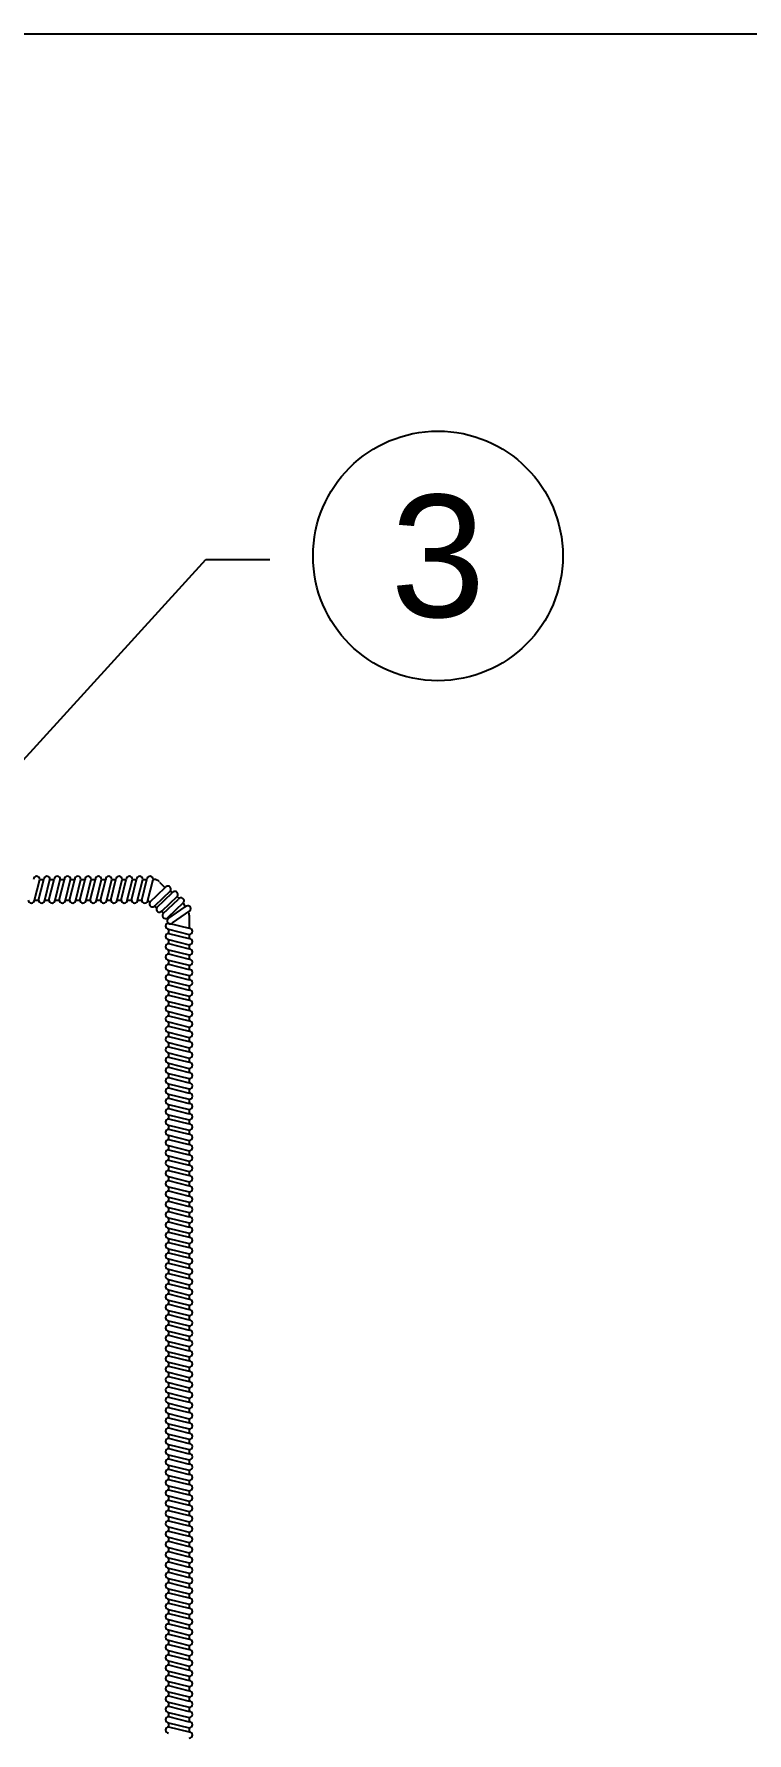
# Model space of a CAD drawing. Header units: millimetres. Extents: x 70 to 2494, y 28 to 562.
# Drawn here: x 1130 to 1153.3, y 213.1 to 268.7 of the extents above; entities that cross this region are included whole.
import ezdxf
from ezdxf import colors
from ezdxf.entities.mleader import LeaderData, LeaderLine
from ezdxf.enums import TextEntityAlignment as Align
from ezdxf.math import Vec2, Vec3

# ---------------------------------------------------------------- set-up
doc = ezdxf.new("R2010")
doc.units = ezdxf.units.MM
doc.layers.add('AUTO LINE', color=4, linetype='Continuous')
doc.styles.get("Standard").update_dxf_attribs({"font": ''})
doc.styles.get('Standard').set_extended_font_data('Arial')

msp = doc.modelspace()

# ---------------------------------------------------------------- linework, layer by layer
at = {"color": 7}
for p, q in [((1130.012, 240.371), (1130.181, 241.046)), ((1130.147, 240.371), (1130.316, 241.046)), ((1130.181, 241.046), (1130.316, 241.046)), ((1130.35, 240.371), (1130.519, 241.046)), ((1130.484, 240.371), (1130.653, 241.046)), ((1130.519, 241.046), (1130.654, 241.046)), ((1130.687, 240.371), (1130.856, 241.046)), ((1130.822, 240.371), (1130.991, 241.046)), ((1130.856, 241.046), (1130.991, 241.046)), ((1131.024, 240.371), (1131.193, 241.046)), ((1131.159, 240.371), (1131.328, 241.046)), ((1131.193, 241.046), (1131.328, 241.046)), ((1131.362, 240.371), (1131.531, 241.046)), ((1131.497, 240.371), (1131.666, 241.046)), ((1131.531, 241.046), (1131.666, 241.046)), ((1131.699, 240.371), (1131.868, 241.046)), ((1131.834, 240.371), (1132.003, 241.046)), ((1131.868, 241.046), (1132.003, 241.046)), ((1132.037, 240.371), (1132.206, 241.046)), ((1132.172, 240.371), (1132.341, 241.046)), ((1132.206, 241.046), (1132.341, 241.046)), ((1132.374, 240.371), (1132.543, 241.046)), ((1132.509, 240.371), (1132.678, 241.046)), ((1132.543, 241.046), (1132.678, 241.046)), ((1132.712, 240.371), (1132.881, 241.046)), ((1132.847, 240.371), (1133.016, 241.046)), ((1132.881, 241.046), (1133.016, 241.046)), ((1133.049, 240.371), (1133.218, 241.046)), ((1133.184, 240.371), (1133.353, 241.046)), ((1133.218, 241.046), (1133.353, 241.046)), ((1133.387, 240.371), (1133.556, 241.046)), ((1133.522, 240.371), (1133.691, 241.046)), ((1133.556, 241.046), (1133.691, 241.046)), ((1133.724, 240.371), (1133.893, 241.046)), ((1133.893, 241.046), (1133.912, 241.046)), ((1130.012, 240.371), (1130.147, 240.371)), ((1130.35, 240.371), (1130.485, 240.371)), ((1130.687, 240.371), (1130.822, 240.371)), ((1131.024, 240.371), (1131.159, 240.371)), ((1131.362, 240.371), (1131.497, 240.371)), ((1131.699, 240.371), (1131.834, 240.371)), ((1132.037, 240.371), (1132.172, 240.371)), ((1132.374, 240.371), (1132.509, 240.371)), ((1132.712, 240.371), (1132.847, 240.371)), ((1133.049, 240.371), (1133.184, 240.371)), ((1133.387, 240.371), (1133.522, 240.371)), ((1133.785, 240.3), (1134.29, 240.778)), ((1133.956, 240.191), (1134.461, 240.67)), ((1134.016, 240.127), (1134.521, 240.606)), ((1134.187, 240.018), (1134.692, 240.497)), ((1134.217, 239.917), (1134.722, 240.396)), ((1134.375, 239.755), (1134.948, 240.15)), ((1134.387, 239.809), (1134.892, 240.287)), ((1134.527, 239.621), (1135.1, 240.016)), ((1135.077, 239.878), (1135.077, 239.448)), ((1134.402, 239.617), (1135.077, 239.448)), ((1134.402, 239.415), (1135.077, 239.246)), ((1134.402, 239.415), (1134.402, 239.28)), ((1134.402, 239.28), (1135.077, 239.111)), ((1134.402, 239.077), (1135.077, 238.908)), ((1134.402, 239.077), (1134.402, 238.942)), ((1134.402, 238.942), (1135.077, 238.773)), ((1134.402, 238.74), (1135.077, 238.571)), ((1134.402, 238.74), (1134.402, 238.605)), ((1135.077, 239.246), (1135.077, 239.111)), ((1135.077, 238.908), (1135.077, 238.773)), ((1134.402, 238.605), (1135.077, 238.436)), ((1134.402, 238.402), (1135.077, 238.233)), ((1134.402, 238.402), (1134.402, 238.267)), ((1134.402, 238.267), (1135.077, 238.098)), ((1135.077, 238.571), (1135.077, 238.436)), ((1135.077, 238.233), (1135.077, 238.098)), ((1134.402, 238.065), (1135.077, 237.896)), ((1134.402, 238.065), (1134.402, 237.93)), ((1134.402, 237.93), (1135.077, 237.761)), ((1134.402, 237.728), (1135.077, 237.559)), ((1134.402, 237.728), (1134.402, 237.593)), ((1134.402, 237.593), (1135.077, 237.424)), ((1135.077, 237.896), (1135.077, 237.761)), ((1134.402, 237.39), (1135.077, 237.221)), ((1134.402, 237.39), (1134.402, 237.255)), ((1134.402, 237.255), (1135.077, 237.086)), ((1134.402, 237.053), (1135.077, 236.884)), ((1134.402, 237.053), (1134.402, 236.918)), ((1135.077, 237.559), (1135.077, 237.424)), ((1135.077, 237.221), (1135.077, 237.086)), ((1134.402, 236.918), (1135.077, 236.749)), ((1134.402, 236.715), (1135.077, 236.546)), ((1134.402, 236.715), (1134.402, 236.58)), ((1134.402, 236.58), (1135.077, 236.411)), ((1135.077, 236.884), (1135.077, 236.749)), ((1135.077, 236.546), (1135.077, 236.411)), ((1134.402, 236.378), (1135.077, 236.209)), ((1134.402, 236.378), (1134.402, 236.243)), ((1134.402, 236.243), (1135.077, 236.074)), ((1134.402, 236.04), (1134.402, 235.905)), ((1134.402, 236.04), (1135.077, 235.871)), ((1135.077, 236.209), (1135.077, 236.074)), ((1134.402, 235.905), (1135.077, 235.736)), ((1134.402, 235.703), (1134.402, 235.568)), ((1134.402, 235.703), (1135.077, 235.534)), ((1134.402, 235.568), (1135.077, 235.399)), ((1134.402, 235.365), (1134.402, 235.23)), ((1134.402, 235.365), (1135.077, 235.196)), ((1135.077, 235.871), (1135.077, 235.736)), ((1135.077, 235.534), (1135.077, 235.399)), ((1134.402, 235.23), (1135.077, 235.061)), ((1134.402, 235.028), (1134.402, 234.893)), ((1134.402, 235.028), (1135.077, 234.859)), ((1134.402, 234.893), (1135.077, 234.724)), ((1135.077, 235.196), (1135.077, 235.061)), ((1135.077, 234.859), (1135.077, 234.724)), ((1134.402, 234.69), (1134.402, 234.555)), ((1134.402, 234.69), (1135.077, 234.521)), ((1134.402, 234.555), (1135.077, 234.386)), ((1134.402, 234.353), (1134.402, 234.218)), ((1134.402, 234.353), (1135.077, 234.184)), ((1135.077, 234.521), (1135.077, 234.386)), ((1134.402, 234.218), (1135.077, 234.049)), ((1134.402, 234.015), (1135.077, 233.846)), ((1134.402, 234.015), (1134.402, 233.88)), ((1134.402, 233.881), (1135.077, 233.712)), ((1135.077, 234.184), (1135.077, 234.049)), ((1135.077, 233.846), (1135.077, 233.711)), ((1134.402, 233.678), (1135.077, 233.509)), ((1134.402, 233.678), (1134.402, 233.543)), ((1134.402, 233.543), (1135.077, 233.374)), ((1134.402, 233.341), (1135.077, 233.172)), ((1134.402, 233.341), (1134.402, 233.206)), ((1134.402, 233.206), (1135.077, 233.037)), ((1135.077, 233.509), (1135.077, 233.374)), ((1135.077, 233.172), (1135.077, 233.037)), ((1134.402, 233.003), (1135.077, 232.834)), ((1134.402, 233.003), (1134.402, 232.868)), ((1134.402, 232.868), (1135.077, 232.699)), ((1134.402, 232.666), (1135.077, 232.497)), ((1134.402, 232.666), (1134.402, 232.531)), ((1135.077, 232.834), (1135.077, 232.699)), ((1134.402, 232.531), (1135.077, 232.362)), ((1134.402, 232.328), (1135.077, 232.159)), ((1134.402, 232.328), (1134.402, 232.193)), ((1134.402, 232.193), (1135.077, 232.024)), ((1135.077, 232.497), (1135.077, 232.362)), ((1135.077, 232.159), (1135.077, 232.024)), ((1134.402, 231.991), (1135.077, 231.822)), ((1134.402, 231.991), (1134.402, 231.856)), ((1134.402, 231.856), (1135.077, 231.687)), ((1134.402, 231.653), (1135.077, 231.484)), ((1134.402, 231.653), (1134.402, 231.518)), ((1134.402, 231.518), (1135.077, 231.349)), ((1135.077, 231.822), (1135.077, 231.687)), ((1135.077, 231.484), (1135.077, 231.349)), ((1134.402, 231.316), (1135.077, 231.147)), ((1134.402, 231.316), (1134.402, 231.181)), ((1134.402, 231.181), (1135.077, 231.012)), ((1134.402, 230.978), (1135.077, 230.81)), ((1134.402, 230.978), (1134.402, 230.843)), ((1135.077, 231.147), (1135.077, 231.012)), ((1134.402, 230.843), (1135.077, 230.675)), ((1134.402, 230.641), (1135.077, 230.472)), ((1134.402, 230.641), (1134.402, 230.506)), ((1134.402, 230.506), (1135.077, 230.337)), ((1135.077, 230.81), (1135.077, 230.675)), ((1135.077, 230.472), (1135.077, 230.337)), ((1134.402, 230.303), (1135.077, 230.135)), ((1134.402, 230.303), (1134.402, 230.168)), ((1134.402, 230.168), (1135.077, 230)), ((1134.402, 229.966), (1135.077, 229.797)), ((1134.402, 229.966), (1134.402, 229.831)), ((1134.402, 229.831), (1135.077, 229.662)), ((1135.077, 230.135), (1135.077, 230)), ((1135.077, 229.797), (1135.077, 229.662)), ((1134.402, 229.628), (1135.077, 229.46)), ((1134.402, 229.628), (1134.402, 229.493)), ((1134.402, 229.493), (1135.077, 229.325)), ((1134.402, 229.291), (1135.077, 229.122)), ((1134.402, 229.291), (1134.402, 229.156)), ((1135.077, 229.46), (1135.077, 229.325)), ((1134.402, 229.156), (1135.077, 228.987)), ((1134.402, 228.953), (1135.077, 228.785)), ((1134.402, 228.953), (1134.402, 228.818)), ((1134.402, 228.818), (1135.077, 228.65)), ((1135.077, 229.122), (1135.077, 228.987)), ((1135.077, 228.785), (1135.077, 228.65)), ((1134.402, 228.616), (1135.077, 228.447)), ((1134.402, 228.616), (1134.402, 228.481)), ((1134.402, 228.481), (1135.077, 228.313)), ((1134.402, 228.279), (1135.077, 228.11)), ((1134.402, 228.278), (1134.402, 228.143)), ((1134.402, 228.144), (1135.077, 227.975)), ((1135.077, 228.447), (1135.077, 228.312)), ((1134.402, 227.941), (1135.077, 227.773)), ((1134.402, 227.941), (1134.402, 227.806)), ((1134.402, 227.806), (1135.077, 227.638)), ((1134.402, 227.604), (1135.077, 227.435)), ((1134.402, 227.603), (1134.402, 227.468)), ((1135.077, 228.11), (1135.077, 227.975)), ((1135.077, 227.772), (1135.077, 227.637)), ((1134.402, 227.469), (1135.077, 227.3)), ((1134.402, 227.266), (1135.077, 227.098)), ((1134.402, 227.266), (1134.402, 227.131)), ((1134.402, 227.131), (1135.077, 226.963)), ((1135.077, 227.435), (1135.077, 227.3)), ((1135.077, 227.097), (1135.077, 226.962)), ((1134.402, 226.929), (1135.077, 226.76)), ((1134.402, 226.929), (1134.402, 226.794)), ((1134.402, 226.794), (1135.077, 226.625)), ((1134.402, 226.591), (1135.077, 226.423)), ((1134.402, 226.591), (1134.402, 226.456)), ((1134.402, 226.456), (1135.077, 226.288)), ((1135.077, 226.76), (1135.077, 226.625)), ((1134.402, 226.254), (1135.077, 226.085)), ((1134.402, 226.254), (1134.402, 226.119)), ((1134.402, 226.119), (1135.077, 225.95)), ((1134.402, 225.916), (1135.077, 225.748)), ((1134.402, 225.916), (1134.402, 225.781)), ((1135.077, 226.423), (1135.077, 226.288)), ((1135.077, 226.085), (1135.077, 225.95)), ((1134.402, 225.781), (1135.077, 225.613)), ((1134.402, 225.579), (1135.077, 225.41)), ((1134.402, 225.579), (1134.402, 225.444)), ((1134.402, 225.444), (1135.077, 225.275)), ((1135.077, 225.748), (1135.077, 225.613)), ((1135.077, 225.41), (1135.077, 225.275)), ((1134.402, 225.241), (1135.077, 225.073)), ((1134.402, 225.241), (1134.402, 225.106)), ((1134.402, 225.106), (1135.077, 224.938)), ((1134.402, 224.904), (1135.077, 224.735)), ((1134.402, 224.904), (1134.402, 224.769)), ((1135.077, 225.073), (1135.077, 224.938)), ((1134.402, 224.769), (1135.077, 224.6)), ((1134.402, 224.566), (1135.077, 224.398)), ((1134.402, 224.566), (1134.402, 224.431)), ((1134.402, 224.431), (1135.077, 224.263)), ((1135.077, 224.735), (1135.077, 224.6)), ((1135.077, 224.398), (1135.077, 224.263)), ((1134.402, 224.229), (1135.077, 224.06)), ((1134.402, 224.229), (1134.402, 224.094)), ((1134.402, 224.094), (1135.077, 223.925)), ((1134.402, 223.891), (1135.077, 223.723)), ((1134.402, 223.891), (1134.402, 223.756)), ((1134.402, 223.756), (1135.077, 223.588)), ((1135.077, 224.06), (1135.077, 223.925)), ((1135.077, 223.723), (1135.077, 223.588)), ((1134.402, 223.554), (1135.077, 223.385)), ((1134.402, 223.554), (1134.402, 223.419)), ((1134.402, 223.419), (1135.077, 223.25)), ((1134.402, 223.216), (1135.077, 223.048)), ((1134.402, 223.216), (1134.402, 223.081)), ((1135.077, 223.385), (1135.077, 223.25)), ((1134.402, 223.082), (1135.077, 222.913)), ((1134.402, 222.879), (1135.077, 222.71)), ((1134.402, 222.879), (1134.402, 222.744)), ((1134.402, 222.744), (1135.077, 222.575)), ((1135.077, 223.048), (1135.077, 222.913)), ((1135.077, 222.71), (1135.077, 222.575)), ((1134.402, 222.542), (1135.077, 222.373)), ((1134.402, 222.541), (1134.402, 222.406)), ((1134.402, 222.407), (1135.077, 222.238)), ((1134.402, 222.204), (1135.077, 222.035)), ((1134.402, 222.204), (1134.402, 222.069)), ((1134.402, 222.069), (1135.077, 221.9)), ((1135.077, 222.373), (1135.077, 222.238)), ((1135.077, 222.035), (1135.077, 221.9)), ((1134.402, 221.867), (1135.077, 221.698)), ((1134.402, 221.867), (1134.402, 221.732)), ((1134.402, 221.732), (1135.077, 221.563)), ((1134.402, 221.529), (1135.077, 221.36)), ((1134.402, 221.529), (1134.402, 221.394)), ((1135.077, 221.698), (1135.077, 221.563)), ((1134.402, 221.394), (1135.077, 221.225)), ((1134.402, 221.192), (1135.077, 221.023)), ((1134.402, 221.192), (1134.402, 221.057)), ((1134.402, 221.057), (1135.077, 220.888)), ((1135.077, 221.36), (1135.077, 221.225)), ((1135.077, 221.023), (1135.077, 220.888)), ((1134.402, 220.854), (1135.077, 220.685)), ((1134.402, 220.854), (1134.402, 220.719)), ((1134.402, 220.719), (1135.077, 220.55)), ((1134.402, 220.517), (1135.077, 220.348)), ((1134.402, 220.517), (1134.402, 220.382)), ((1134.402, 220.382), (1135.077, 220.213)), ((1135.077, 220.685), (1135.077, 220.55)), ((1135.077, 220.348), (1135.077, 220.213)), ((1134.402, 220.18), (1135.077, 220.011)), ((1134.402, 220.179), (1134.402, 220.044)), ((1134.402, 220.045), (1135.077, 219.876)), ((1134.402, 219.842), (1135.077, 219.673)), ((1134.402, 219.842), (1134.402, 219.707)), ((1135.077, 220.01), (1135.077, 219.875)), ((1134.402, 219.707), (1135.077, 219.538)), ((1134.402, 219.505), (1135.077, 219.336)), ((1134.402, 219.505), (1134.402, 219.37)), ((1134.402, 219.37), (1135.077, 219.201)), ((1135.077, 219.673), (1135.077, 219.538)), ((1135.077, 219.336), (1135.077, 219.201)), ((1134.402, 219.167), (1135.077, 218.998)), ((1134.402, 219.167), (1134.402, 219.032)), ((1134.402, 219.032), (1135.077, 218.863)), ((1134.402, 218.83), (1135.077, 218.661)), ((1134.402, 218.83), (1134.402, 218.695)), ((1134.402, 218.695), (1135.077, 218.526)), ((1135.077, 218.998), (1135.077, 218.863)), ((1134.402, 218.492), (1135.077, 218.323)), ((1134.402, 218.492), (1134.402, 218.357)), ((1134.402, 218.357), (1135.077, 218.188)), ((1134.402, 218.155), (1135.077, 217.986)), ((1134.402, 218.155), (1134.402, 218.02)), ((1135.077, 218.661), (1135.077, 218.526)), ((1135.077, 218.323), (1135.077, 218.188)), ((1134.402, 218.02), (1135.077, 217.851)), ((1134.402, 217.817), (1135.077, 217.648)), ((1134.402, 217.817), (1134.402, 217.682)), ((1134.402, 217.682), (1135.077, 217.514)), ((1135.077, 217.986), (1135.077, 217.851)), ((1135.077, 217.648), (1135.077, 217.513)), ((1134.402, 217.48), (1135.077, 217.311)), ((1134.402, 217.48), (1134.402, 217.345)), ((1134.402, 217.345), (1135.077, 217.176)), ((1134.402, 217.142), (1135.077, 216.974)), ((1134.402, 217.142), (1134.402, 217.007)), ((1134.402, 217.007), (1135.077, 216.839)), ((1135.077, 217.311), (1135.077, 217.176)), ((1134.402, 216.805), (1135.077, 216.636)), ((1134.402, 216.805), (1134.402, 216.67)), ((1134.402, 216.67), (1135.077, 216.501)), ((1134.402, 216.467), (1135.077, 216.299)), ((1134.402, 216.467), (1134.402, 216.332)), ((1135.077, 216.973), (1135.077, 216.838)), ((1135.077, 216.636), (1135.077, 216.501)), ((1134.402, 216.332), (1135.077, 216.164)), ((1134.402, 216.13), (1135.077, 215.961)), ((1134.402, 216.13), (1134.402, 215.995)), ((1134.402, 215.995), (1135.077, 215.826)), ((1135.077, 216.299), (1135.077, 216.164)), ((1135.077, 215.961), (1135.077, 215.826)), ((1134.402, 215.792), (1135.077, 215.624)), ((1134.402, 215.792), (1134.402, 215.657)), ((1134.402, 215.657), (1135.077, 215.489)), ((1134.402, 215.455), (1135.077, 215.286)), ((1134.402, 215.455), (1134.402, 215.32)), ((1135.077, 215.624), (1135.077, 215.489)), ((1134.402, 215.32), (1135.077, 215.151)), ((1134.402, 215.117), (1135.077, 214.949)), ((1134.402, 215.117), (1134.402, 214.982)), ((1134.402, 214.982), (1135.077, 214.813)), ((1134.402, 214.779), (1135.077, 214.611)), ((1134.402, 214.779), (1134.402, 214.644)), ((1135.077, 215.286), (1135.077, 215.151)), ((1135.077, 214.949), (1135.077, 214.814)), ((1134.402, 214.644), (1135.077, 214.476)), ((1134.402, 214.442), (1135.077, 214.273)), ((1134.402, 214.442), (1134.402, 214.307)), ((1134.402, 214.307), (1135.077, 214.138)), ((1135.077, 214.611), (1135.077, 214.476)), ((1135.077, 214.273), (1135.077, 214.138)), ((1134.402, 214.104), (1134.402, 213.969)), ((1134.402, 214.104), (1135.077, 213.935)), ((1134.402, 213.969), (1135.077, 213.8)), ((1134.402, 213.767), (1135.077, 213.598)), ((1134.402, 213.767), (1134.402, 213.632)), ((1135.077, 213.935), (1135.077, 213.8)), ((1134.402, 213.632), (1135.077, 213.463)), ((1134.402, 213.429), (1135.077, 213.261)), ((1134.402, 213.429), (1134.402, 213.294)), ((1134.402, 213.294), (1135.077, 213.126)), ((1135.077, 213.598), (1135.077, 213.463)), ((1135.077, 213.261), (1135.077, 213.126))]:
    msp.add_line(p, q, dxfattribs=at)
for p, q in [((1134.108, 240.961), (1134.285, 240.774)), ((1134.461, 240.67), (1134.521, 240.606)), ((1134.685, 240.487), (1134.746, 240.423)), ((1133.724, 240.364), (1133.785, 240.3)), ((1133.949, 240.182), (1134.009, 240.118)), ((1134.173, 240), (1134.234, 239.936)), ((1134.873, 240.268), (1134.948, 240.15)), ((1135.04, 239.975), (1135.054, 239.955))]:
    msp.add_line(p, q)
at = {"color": 1}
msp.add_circle((1143.216, 251.639), 4.088, dxfattribs=at)
at = {"color": 7}
for centre, start, end in [((1130.08, 241.046), 0, 180), ((1130.417, 241.046), 0, 180), ((1130.754, 241.046), 0, 180), ((1131.092, 241.046), 0, 180), ((1131.429, 241.046), 0, 180), ((1131.767, 241.046), 0, 180), ((1132.104, 241.046), 0, 180), ((1132.442, 241.046), 0, 180), ((1132.779, 241.046), 0, 180), ((1133.117, 241.046), 0, 180), ((1133.454, 241.046), 0, 180), ((1133.792, 241.046), 0, 180), ((1129.911, 240.371), 180, 0), ((1130.249, 240.371), 180, 0), ((1130.586, 240.371), 180, 0), ((1130.923, 240.371), 180, 0), ((1131.261, 240.371), 180, 0), ((1131.598, 240.371), 180, 0), ((1131.936, 240.371), 180, 0), ((1132.273, 240.371), 180, 0), ((1132.611, 240.371), 180, 0), ((1132.948, 240.371), 180, 0), ((1133.286, 240.371), 180, 0), ((1133.623, 240.371), 180, 0), ((1134.375, 240.724), 327.4727, 147.4727), ((1134.607, 240.551), 327.4727, 147.4727), ((1134.807, 240.341), 327.4727, 147.4727), ((1133.87, 240.246), 147.4727, 327.4727), ((1134.102, 240.073), 147.4727, 327.4727), ((1134.302, 239.863), 147.4727, 327.4727), ((1135.024, 240.083), 318.6569, 138.6569), ((1134.402, 239.516), 90, 270), ((1134.402, 239.178), 90, 270), ((1134.451, 239.688), 138.6569, 318.6569), ((1135.077, 239.347), 270, 90), ((1134.402, 238.841), 90, 270), ((1135.077, 239.01), 270, 90), ((1135.077, 238.672), 270, 90), ((1134.402, 238.503), 90, 270), ((1134.402, 238.166), 90, 270), ((1135.077, 238.335), 270, 90), ((1134.402, 237.829), 90, 270), ((1134.402, 237.491), 90, 270), ((1135.077, 237.997), 270, 90), ((1135.077, 237.66), 270, 90), ((1134.402, 237.154), 90, 270), ((1135.077, 237.323), 270, 90), ((1135.077, 236.985), 270, 90), ((1134.402, 236.816), 90, 270), ((1134.402, 236.479), 90, 270), ((1135.077, 236.648), 270, 90), ((1134.402, 236.141), 90, 270), ((1135.077, 236.31), 270, 90), ((1135.077, 235.973), 270, 90), ((1134.402, 235.804), 90, 270), ((1134.402, 235.466), 90, 270), ((1135.077, 235.635), 270, 90), ((1135.077, 235.298), 270, 90), ((1134.402, 235.129), 90, 270), ((1134.402, 234.791), 90, 270), ((1135.077, 234.96), 270, 90), ((1134.402, 234.454), 90, 270), ((1135.077, 234.623), 270, 90), ((1135.077, 234.285), 270, 90), ((1134.402, 234.116), 90, 270), ((1134.402, 233.779), 90, 270), ((1135.077, 233.948), 270, 90), ((1135.077, 233.611), 270, 90), ((1134.402, 233.442), 90, 270), ((1134.402, 233.104), 90, 270), ((1135.077, 233.273), 270, 90), ((1134.402, 232.767), 90, 270), ((1135.077, 232.936), 270, 90), ((1135.077, 232.598), 270, 90), ((1134.402, 232.429), 90, 270), ((1134.402, 232.092), 90, 270), ((1135.077, 232.261), 270, 90), ((1135.077, 231.923), 270, 90), ((1134.402, 231.754), 90, 270), ((1134.402, 231.417), 90, 270), ((1135.077, 231.586), 270, 90), ((1134.402, 231.08), 90, 270), ((1135.077, 231.248), 270, 90), ((1135.077, 230.911), 270, 90), ((1134.402, 230.742), 90, 270), ((1134.402, 230.405), 90, 270), ((1135.077, 230.573), 270, 90), ((1134.402, 230.067), 90, 270), ((1134.402, 229.73), 90, 270), ((1135.077, 230.236), 270, 90), ((1135.077, 229.898), 270, 90), ((1134.402, 229.392), 90, 270), ((1135.077, 229.561), 270, 90), ((1135.077, 229.223), 270, 90), ((1134.402, 229.055), 90, 270), ((1134.402, 228.717), 90, 270), ((1135.077, 228.886), 270, 90), ((1134.402, 228.38), 90, 270), ((1134.402, 228.043), 90, 270), ((1135.077, 228.548), 270, 90), ((1135.077, 228.211), 270, 90), ((1134.402, 227.705), 90, 270), ((1135.077, 227.874), 270, 90), ((1135.077, 227.536), 270, 90), ((1134.402, 227.368), 90, 270), ((1134.402, 227.03), 90, 270), ((1135.077, 227.199), 270, 90), ((1134.402, 226.693), 90, 270), ((1134.402, 226.355), 90, 270), ((1135.077, 226.861), 270, 90), ((1135.077, 226.524), 270, 90), ((1134.402, 226.018), 90, 270), ((1135.077, 226.186), 270, 90), ((1135.077, 225.849), 270, 90), ((1134.402, 225.68), 90, 270), ((1134.402, 225.343), 90, 270), ((1135.077, 225.511), 270, 90), ((1134.402, 225.005), 90, 270), ((1135.077, 225.174), 270, 90), ((1135.077, 224.836), 270, 90), ((1134.402, 224.668), 90, 270), ((1134.402, 224.33), 90, 270), ((1135.077, 224.499), 270, 90), ((1135.077, 224.161), 270, 90), ((1134.402, 223.993), 90, 270), ((1134.402, 223.655), 90, 270), ((1135.077, 223.824), 270, 90), ((1134.402, 223.318), 90, 270), ((1135.077, 223.486), 270, 90), ((1135.077, 223.149), 270, 90), ((1134.402, 222.98), 90, 270), ((1134.402, 222.643), 90, 270), ((1135.077, 222.812), 270, 90), ((1135.077, 222.474), 270, 90), ((1134.402, 222.305), 90, 270), ((1134.402, 221.968), 90, 270), ((1135.077, 222.137), 270, 90), ((1134.402, 221.63), 90, 270), ((1135.077, 221.799), 270, 90), ((1135.077, 221.462), 270, 90), ((1134.402, 221.293), 90, 270), ((1134.402, 220.955), 90, 270), ((1135.077, 221.124), 270, 90), ((1134.402, 220.618), 90, 270), ((1134.402, 220.281), 90, 270), ((1135.077, 220.787), 270, 90), ((1135.077, 220.449), 270, 90), ((1134.402, 219.943), 90, 270), ((1135.077, 220.112), 270, 90), ((1135.077, 219.775), 270, 90), ((1134.402, 219.606), 90, 270), ((1134.402, 219.268), 90, 270), ((1135.077, 219.437), 270, 90), ((1134.402, 218.931), 90, 270), ((1134.402, 218.593), 90, 270), ((1135.077, 219.1), 270, 90), ((1135.077, 218.762), 270, 90), ((1134.402, 218.256), 90, 270), ((1135.077, 218.425), 270, 90), ((1135.077, 218.087), 270, 90), ((1134.402, 217.918), 90, 270), ((1134.402, 217.581), 90, 270), ((1135.077, 217.75), 270, 90), ((1134.402, 217.244), 90, 270), ((1134.402, 216.906), 90, 270), ((1135.077, 217.412), 270, 90), ((1135.077, 217.075), 270, 90), ((1134.402, 216.569), 90, 270), ((1135.077, 216.737), 270, 90), ((1135.077, 216.4), 270, 90), ((1134.402, 216.231), 90, 270), ((1134.402, 215.894), 90, 270), ((1135.077, 216.062), 270, 90), ((1134.402, 215.556), 90, 270), ((1135.077, 215.725), 270, 90), ((1135.077, 215.387), 270, 90), ((1134.402, 215.219), 90, 270), ((1134.402, 214.881), 90, 270), ((1135.077, 215.05), 270, 90), ((1135.077, 214.712), 270, 90), ((1134.402, 214.543), 90, 270), ((1134.402, 214.205), 90, 270), ((1135.077, 214.374), 270, 90), ((1134.402, 213.868), 90, 270), ((1135.077, 214.037), 270, 90), ((1135.077, 213.699), 270, 90), ((1134.402, 213.531), 90, 270), ((1134.402, 213.193), 90, 270), ((1135.077, 213.362), 270, 90), ((1135.077, 213.024), 270, 90)]:
    msp.add_arc(centre, 0.101, start, end, dxfattribs=at)
for centre, radius, start, end in [((1133.912, 240.776), 0.27, 43.4364, 90), ((1134.942, 239.878), 0.135, 0, 34.6207)]:
    msp.add_arc(centre, radius, start, end)
at = {"layer": 'AUTO LINE'}
msp.add_lwpolyline([(1451.076, 268.732), (1451.076, 75.122), (1031.637, 75.122), (1031.637, 268.732)], close=True, dxfattribs=at)

# ---------------------------------------------------------------- texts
msp.add_text('3', height=4).set_placement((1143.216, 251.639), align=Align.MIDDLE_CENTER)

# ---------------------------------------------------------------- leaders
at = {"color": 1}
ml = msp.add_multileader_mtext('Standard', dxfattribs=at)
ml.set_content('', color=1)
ml.set_leader_properties()
ml.build(insert=Vec2(0, 0))
ml.multileader.update_dxf_attribs({"arrow_head_size": 2.025})
ctx = ml.context
ctx.base_point, ctx.char_height, ctx.arrow_head_size, ctx.landing_gap_size, ctx.plane_origin = Vec3(1137.712, 251.524), 0.54, 2.025, 0.27, Vec3(1126.737, 241.765)
notes = []
notes.append((ctx, [(0, (1, 1, 0), (1135.621, 251.524), (1, 0), 2.091, [(0, [(1126.737, 241.765)], 0, [])])]))
ctx.mtext.insert, ctx.mtext.flow_direction = Vec3(1137.982, 251.524), 5
for ctx, leaders in notes:
    for number, flags, end, landing, length, lines in leaders:
        leader = LeaderData()
        leader.index, (leader.has_last_leader_line, leader.has_dogleg_vector, leader.attachment_direction) = number, flags
        leader.last_leader_point, leader.dogleg_vector, leader.dogleg_length = Vec3(end), Vec3(landing), length
        for number, points, colour, breaks in lines:
            line = LeaderLine()
            line.index, line.vertices, line.color, line.breaks = number, Vec3.list(points), colors.encode_raw_color(colour), breaks
            leader.lines.append(line)
        ctx.leaders.append(leader)

doc.saveas('drawing.dxf')
